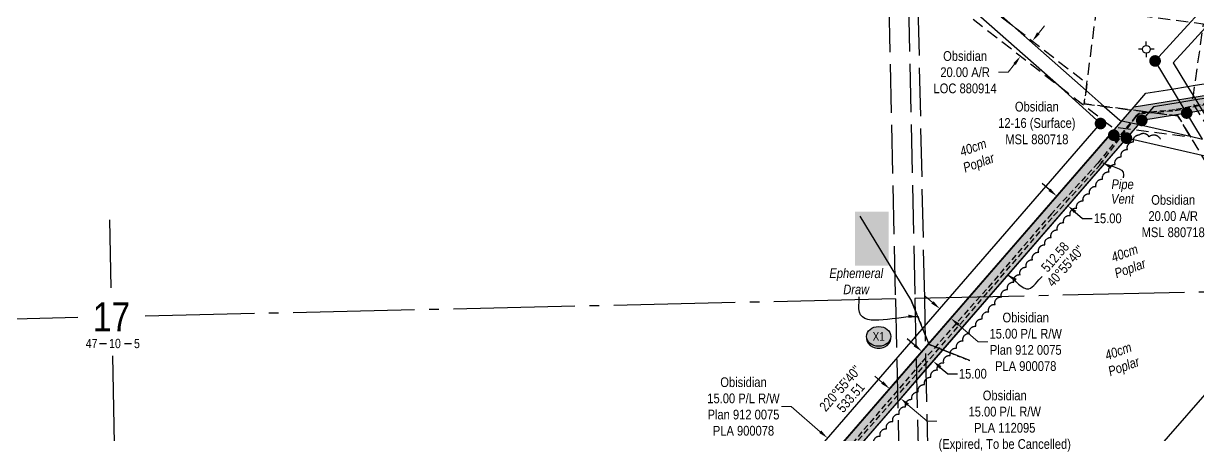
# Model space of a CAD drawing. Extents: x 603640 to 611240, y 5875768 to 5880939.
# Drawn here: x 605286 to 606495, y 5879346 to 5879770 of the extents above; entities that cross this region are included whole.
import ezdxf
from ezdxf.enums import TextEntityAlignment as Align

# ---------------------------------------------------------------- set-up
doc = ezdxf.new("R2010")
doc.units = 0
doc.header["$LTSCALE"] = 5
doc.header["$PDMODE"] = 34
doc.header["$PDSIZE"] = 0.03
for name, pattern in [('0', [1, 1, 0]), ('foc-ACCESSROAD', [3.75, 2.5, -1.25]), ('foc-QUARTERLINE', [33, 25, -3, 2, -3]), ('foc-TOPO-ephemeral', [6.25, 3.125, -0.625, 0.625, -0.625, 0.625, -0.625]), ('foc-UNSURVEYED', [12.5, 10, -2.5]), ('UG_PIPE', [1.875, 1.25, -0.625])]:
    doc.linetypes.add(name, pattern=pattern)
doc.layers.get('Defpoints').update_dxf_attribs({"color": 9})
for name, color, linetype in [('10', 1, 'Continuous'), ('9', 3, 'Continuous'), ('AS-PIPE-UG', 44, 'UG_PIPE'), ('AS-PIPE-UG-T', 44, 'Continuous'), ('AS-TELUS', 224, 'foc-TEL'), ('AS-UNDERLAY-H', 141, 'Continuous'), ('C-AR', 13, 'foc-ACCESSROAD'), ('C-RW', 13, 'Continuous'), ('C-WS', 13, 'foc-ACCESSROAD'), ('F-WS-S', 8, 'Continuous'), ('L-BD', 7, 'Continuous'), ('L-MON', 1, 'Continuous'), ('L-QSEC', 8, 'foc-QUARTERLINE'), ('L-SECLBL', 7, 'Continuous'), ('L-SECQ', 8, 'foc-QUARTERLINE'), ('L-TITLEDB', 4, 'Continuous'), ('L-USEC', 7, 'foc-UNSURVEYED'), ('P-CROSSINGS', 250, 'Continuous'), ('P-PROPOSED', 10, 'Continuous'), ('P-PROPOSED-H', 21, 'Continuous'), ('P-TXT', 4, 'Continuous'), ('T-BUSH', 110, '0'), ('T-BUSH-T', 110, 'Continuous'), ('T-DRAW', 143, 'foc-TOPO-ephemeral'), ('T-WATER-T', 170, 'Continuous')]:
    doc.layers.add(name, color=color, linetype=linetype)
for name, color, linetype, lineweight in [('C-AR-T', 13, 'Continuous', 9), ('C-RW-T', 13, 'Continuous', 9), ('C-WS-T', 13, 'Continuous', 9)]:
    doc.layers.add(name, color=color, linetype=linetype, lineweight=lineweight)
doc.styles.add('80CG', font='ARIALN.TTF', dxfattribs={"height": 10})
doc.styles.add('80L', font='ARIALN.TTF', dxfattribs={"height": 10})
doc.styles.add('80LS', font='ARIALNI.TTF', dxfattribs={"height": 10})
doc.styles.add('Crossing', font='ARIALN.TTF', dxfattribs={"height": 10})
doc.styles.add('foc-LtypeFont', font='ARIALN.TTF', dxfattribs={"height": 7.35})
doc.styles.add('SIMPLEX', font='ARIALN.TTF')
doc.linetypes.add('foc-TEL', pattern='A,2,-1,["T",foc-LtypeFont,S=0.2,R=0,X=-0.425,Y=-0.75],-1.24,8', length=12.24)
doc.linetypes.add('foc-TEL-NOLINE', pattern='A,0,-2,["T",foc-LtypeFont,S=0.2,R=0,X=-0.425,Y=-0.75],-10.24', length=12.24)
doc.linetypes.add('foc-TOPO-flowdirection-NOLINE', pattern='A,0,[">",foc-LtypeFont,S=0.3,R=0,X=0,Y=-0.945],-20,[">",foc-LtypeFont,S=0.3,R=0,X=0,Y=-0.945],0', length=20)
doc.dimstyles.new('Compass 5 000', dxfattribs={"dimscale": 5, "dimtxt": 9, "dimasz": 2, "dimexe": 0.2, "dimexo": 0.0625, "dimgap": 0.5, "dimtad": 0, "dimtih": 1, "dimtoh": 1, "dimzin": 0, "dimdsep": 46, "dimtxsty": '80CG', "dimcen": 0.1, "dimse1": 1, "dimse2": 1, "dimclrd": 256, "dimclrt": 256, "dimaunit": 1, "dimadec": 4, "dimazin": 0, "dimtfac": 0.06, "dimtofl": 0, "dimtmove": 0, "dimatfit": 1, "dimfxl": 0.2, "dimtolj": 1, "dimtzin": 0, "dimlwd": -1, "dimarcsym": 0})

# ---------------------------------------------------------------- blocks, each defined once
blk = doc.blocks.new('L-SECLBL')
at = {"layer": '9', "color": 7}
for p, q in [((-5.1, -27.8), (-12.3, -27.8)), ((20.7, -27.8), (13.5, -27.8))]:
    blk.add_line(p, q, dxfattribs=at)
at = {"layer": '10', "color": 2, "style": 'SIMPLEX'}
blk.add_attdef('SEC', text='', height=30, dxfattribs=at).set_placement((0, 0), align=Align.MIDDLE)
at = {"layer": '10', "color": 5, "style": '80L'}
blk.add_attdef('TWP', text='', height=9.5, dxfattribs=at).set_placement((-14.4, -27.4), align=Align.MIDDLE_RIGHT)
blk.add_attdef('RGE', text='', height=9.5, dxfattribs=at).set_placement((3.6, -27.4), align=Align.MIDDLE_CENTER)
blk.add_attdef('MER', text='', height=9.5, dxfattribs=at).set_placement((23.2, -27.4), align=Align.MIDDLE_LEFT)
blk = doc.blocks.new('*D445')
at = {"layer": 'C-AR-T', "transparency": 16777216}
for p, q in [((606330.7, 5879759.7), (606336.9, 5879767.6)), ((606306.2, 5879728.1), (606299.6, 5879719.6)), ((606299.6, 5879719.6), (606289.6, 5879719.6))]:
    blk.add_line(p, q, dxfattribs=at)
for points in [[(606329.4, 5879760.7), (606332.1, 5879758.7), (606324.6, 5879751.8)], [(606304.9, 5879729.1), (606307.5, 5879727.1), (606312.3, 5879736)]]:
    blk.add_solid(points, dxfattribs=at)
at = {"layer": 'Defpoints', "color": 0, "transparency": 16777216}
for p in [(606312.3, 5879736), (606349, 5879732.8), (606336.7, 5879717)]:
    blk.add_point(p, dxfattribs=at)
at = {"layer": 'C-AR-T', "transparency": 16777216, "insert": (606255.3, 5879719.6), "char_height": 10, "attachment_point": 5, "style": '80CG'}
blk.add_mtext('\\A1;Obsidian\\P20.00 A/R\\PLOC 880914', dxfattribs=at)
blk = doc.blocks.new('*D446')
at = {"layer": 'C-RW-T', "transparency": 16777216}
for p, q in [((606170.1, 5879400.1), (606162.5, 5879406.6)), ((606196.5, 5879377.2), (606216.1, 5879360.2)), ((606216.1, 5879360.2), (606226.1, 5879360.2))]:
    blk.add_line(p, q, dxfattribs=at)
for points in [[(606171.2, 5879401.3), (606169, 5879398.8), (606177.7, 5879393.5)], [(606197.6, 5879378.4), (606195.4, 5879375.9), (606188.9, 5879383.7)]]:
    blk.add_solid(points, dxfattribs=at)
at = {"layer": 'Defpoints', "color": 0, "transparency": 16777216}
for p in [(606259.8, 5879488.3), (606271.1, 5879478.5), (606188.9, 5879383.7)]:
    blk.add_point(p, dxfattribs=at)
at = {"layer": 'C-RW-T', "transparency": 16777216, "insert": (606296.1, 5879360.2), "char_height": 10, "attachment_point": 5, "style": '80CG'}
blk.add_mtext('\\A1;Obsidian\\P15.00 P/L R/W\\PPLA 112095\\P({\\A0;Expired, To be Cancelled})', dxfattribs=at)
blk = doc.blocks.new('*D447')
at = {"layer": 'C-RW-T', "transparency": 16777216}
for p, q in [((606221.7, 5879482.6), (606214.2, 5879489.1)), ((606248.2, 5879459.7), (606268.6, 5879441.9)), ((606268.6, 5879441.9), (606278.6, 5879441.9))]:
    blk.add_line(p, q, dxfattribs=at)
for points in [[(606222.8, 5879483.8), (606220.6, 5879481.3), (606229.3, 5879476)], [(606249.3, 5879460.9), (606247.1, 5879458.4), (606240.6, 5879466.2)]]:
    blk.add_solid(points, dxfattribs=at)
at = {"layer": 'Defpoints', "color": 0, "transparency": 16777216}
for p in [(606226.1, 5879472.3), (606237.4, 5879462.5), (606240.6, 5879466.2)]:
    blk.add_point(p, dxfattribs=at)
at = {"layer": 'C-RW-T', "transparency": 16777216, "insert": (606317.7, 5879441.9), "char_height": 10, "attachment_point": 5, "style": '80CG'}
blk.add_mtext('\\A1;Obisidian\\P15.00 P/L R/W\\PPlan 912 0075\\PPLA 900078', dxfattribs=at)
blk = doc.blocks.new('*D449')
at = {"layer": 'C-RW-T', "transparency": 16777216}
for p, q in [((606076.3, 5879375.3), (606066.3, 5879375.3)), ((606106.2, 5879349.3), (606076.3, 5879375.3)), ((606132.6, 5879326.4), (606140.2, 5879319.9))]:
    blk.add_line(p, q, dxfattribs=at)
for points in [[(606107.3, 5879350.6), (606105.1, 5879348.1), (606113.7, 5879342.8)], [(606133.7, 5879327.7), (606131.5, 5879325.2), (606125.1, 5879333)]]:
    blk.add_solid(points, dxfattribs=at)
at = {"layer": 'Defpoints', "color": 0, "transparency": 16777216}
for p in [(606113.7, 5879342.8), (606111, 5879339.6), (606122.3, 5879329.8)]:
    blk.add_point(p, dxfattribs=at)
at = {"layer": 'C-RW-T', "transparency": 16777216, "insert": (606027.2, 5879375.3), "char_height": 10, "attachment_point": 5, "style": '80CG'}
blk.add_mtext('\\A1;Obisidian\\P15.00 P/L R/W\\PPlan 912 0075\\PPLA 900078', dxfattribs=at)
blk = doc.blocks.new('*D453')
at = {"layer": 'C-AR-T', "transparency": 16777216}
for p, q in [((606556.5, 5879597.4), (606565, 5879602.6)), ((606513.8, 5879571.4), (606503.8, 5879571.4)), ((606522.3, 5879576.6), (606513.8, 5879571.4))]:
    blk.add_line(p, q, dxfattribs=at)
for points in [[(606555.6, 5879598.8), (606557.4, 5879595.9), (606547.9, 5879592.2)], [(606521.5, 5879578), (606523.2, 5879575.1), (606530.9, 5879581.8)]]:
    blk.add_solid(points, dxfattribs=at)
at = {"layer": 'Defpoints', "color": 0, "transparency": 16777216}
for p in [(606548.2, 5879591.8), (606530.9, 5879581.8), (606531.1, 5879581.4)]:
    blk.add_point(p, dxfattribs=at)
at = {"layer": 'C-AR-T', "transparency": 16777216, "insert": (606469.5, 5879571.4), "char_height": 10, "attachment_point": 5, "style": '80CG'}
blk.add_mtext('\\A1;Obsidian\\P20.00 A/R\\PMSL 880718', dxfattribs=at)
blk = doc.blocks.new('GABD')
for p, q in [((-0.81, 0), (-1.62, 0)), ((0, 0.81), (0, 1.62)), ((1.62, 0), (0.81, 0)), ((0, -0.81), (0, -1.62))]:
    blk.add_line(p, q)
blk.add_circle((0, 0), 0.8)
blk = doc.blocks.new('fdia')
at = {"color": 255, "const_width": 1}
blk.add_lwpolyline([(-0.5, 0, 1), (0.5, 0, 1)], format="xyb", close=True, dxfattribs=at)
blk = doc.blocks.new('Fdiaa')
blk.add_blockref('fdia', (0, 0))
blk = doc.blocks.new('fdib')
at = {"color": 1, "const_width": 1.6}
blk.add_lwpolyline([(-0.4, 0, 1), (0.4, 0, 1)], format="xyb", close=True, dxfattribs=at)
at = {"color": 1}
blk.add_circle((0, 0), 0.8, dxfattribs=at)
blk = doc.blocks.new('Fdibb')
blk.add_blockref('fdib', (0, 0))
blk = doc.blocks.new('fdicc')
for name in ['Fdibb', 'Fdiaa']:
    blk.add_blockref(name, (0, 0))
blk = doc.blocks.new('FDI')
blk.add_blockref('fdicc', (0, 0))
blk = doc.blocks.new('*D486')
at = {"layer": 'Defpoints', "color": 0, "transparency": 16777216}
for p in [(606215.1, 5879436.9), (606226.5, 5879427), (606222.3, 5879422.1)]:
    blk.add_point(p, dxfattribs=at)
at = {"layer": 'P-TXT', "transparency": 16777216}
for p, q in [((606203.3, 5879438.5), (606195.8, 5879445.1)), ((606229.8, 5879415.6), (606237.4, 5879409)), ((606237.4, 5879409), (606247.4, 5879409))]:
    blk.add_line(p, q, dxfattribs=at)
for points in [[(606204.4, 5879439.8), (606202.3, 5879437.3), (606210.9, 5879432)], [(606230.9, 5879416.9), (606228.7, 5879414.3), (606222.3, 5879422.1)]]:
    blk.add_solid(points, dxfattribs=at)
at = {"layer": 'P-TXT', "transparency": 16777216, "insert": (606263.3, 5879409), "char_height": 10, "attachment_point": 5, "style": '80CG'}
blk.add_mtext('\\A1;15.00', dxfattribs=at)
blk = doc.blocks.new('*D487')
at = {"layer": 'Defpoints', "color": 0, "transparency": 16777216}
for p in [(606358.8, 5879602.5), (606370.1, 5879592.7), (606361, 5879582.2)]:
    blk.add_point(p, dxfattribs=at)
at = {"layer": 'P-TXT', "transparency": 16777216}
for p, q in [((606342.1, 5879598.5), (606334.6, 5879605.1)), ((606368.6, 5879575.6), (606376.1, 5879569.1)), ((606376.1, 5879569.1), (606386.1, 5879569.1))]:
    blk.add_line(p, q, dxfattribs=at)
for points in [[(606343.2, 5879599.8), (606341, 5879597.3), (606349.7, 5879592)], [(606369.7, 5879576.9), (606367.5, 5879574.4), (606361, 5879582.2)]]:
    blk.add_solid(points, dxfattribs=at)
at = {"layer": 'P-TXT', "transparency": 16777216, "insert": (606402.1, 5879569.1), "char_height": 10, "attachment_point": 5, "style": '80CG'}
blk.add_mtext('\\A1;15.00', dxfattribs=at)
blk = doc.blocks.new('xing2')
h = blk.add_hatch(color=50)
h.dxf.hatch_style = 1
edge = h.paths.add_edge_path()
edge.add_ellipse((0, 0), major_axis=(-12.5, 0), ratio=0.816297, start_angle=0, end_angle=360)
h = blk.add_hatch(color=250)
h.dxf.hatch_style = 1
edge = h.paths.add_edge_path()
edge.add_ellipse((0, -2), major_axis=(-12.5, 0), ratio=0.816297, start_angle=0, end_angle=180)
edge.add_line((12.5, -2), (12.5, 0))
edge.add_ellipse((0, 0), major_axis=(-12.5, 0), ratio=0.816297, start_angle=0, end_angle=180, ccw=False)
edge.add_line((-12.5, 0), (-12.5, -2))
at = {"color": 250}
blk.add_ellipse((0, 0), major_axis=(-12.5, 0), ratio=0.816297, dxfattribs=at)
blk.add_ellipse((0, -2), major_axis=(-12.5, 0), ratio=0.816297, start_param=0, end_param=3.141593, dxfattribs=at)
at = {"color": 250, "style": 'Crossing'}
blk.add_attdef('CROSSING', text='', height=9, dxfattribs=at).set_placement((0.1, 0), align=Align.MIDDLE_CENTER)
at = {"color": 250, "style": 'Crossing', "flags": 1}
for tag, p in [('OWNER', (0.1, -12.5)), ('DESCRIPTION', (0.1, -25.8)), ('LOCATION', (0.1, -39.3)), ('DWG_REF', (0.1, -52.8))]:
    blk.add_attdef(tag, text='', height=9, dxfattribs=at).set_placement(p, align=Align.MIDDLE_CENTER)

msp = doc.modelspace()

# ---------------------------------------------------------------- hatches: boundary and pattern name
at = {"layer": 'AS-PIPE-UG'}
h = msp.add_hatch(color=256, dxfattribs=at)
h.dxf.hatch_style = 1
edge = h.paths.add_edge_path()
edge.add_arc((606395.891, 5879626.989), 1.158, 0, 360)
at = {"layer": 'AS-UNDERLAY-H'}
h = msp.add_hatch(color=256, dxfattribs=at)
h.dxf.hatch_style = 1
h.paths.add_polyline_path([(606142.077, 5879576.018), (606176.517, 5879576.018), (606176.517, 5879520.322), (606142.077, 5879520.322)])
at = {"layer": 'P-PROPOSED-H'}
h = msp.add_hatch(color=256, dxfattribs=at)
h.dxf.hatch_style = 1
h.paths.add_polyline_path([(605838.509, 5878983.058), (606038.791, 5879204.498), (606073.145, 5879273.061), (606429.384, 5879683.906), (606527.085, 5879699.891), (606514.19, 5879778.426), (606851.576, 5880147.305), (606949.443, 5880254.392), (607053.003, 5880208.428), (607183.469, 5880297.211), (607192.658, 5880285.328), (607054.543, 5880191.34), (606953.228, 5880236.308), (606862.642, 5880137.188), (606530.164, 5879773.676), (606544.311, 5879687.516), (606437.158, 5879669.985), (606085.707, 5879264.661), (606059.652, 5879212.661), (605845.928, 5878976.359)])

# ---------------------------------------------------------------- linework, layer by layer
at = {"layer": 'AS-PIPE-UG'}
msp.add_lwpolyline([(606524.728, 5879691.987), (606471.4, 5879680.807), (606434.723, 5879677.56), (606431.053, 5879674.497), (606391.969, 5879625.953), (606344.177, 5879573.864), (606277.229, 5879495.9), (606210.114, 5879420.24), (606149.074, 5879349.212), (606090.228, 5879278.78), (606101.424, 5879291.656), (606151.359, 5879347.579), (606212.856, 5879417.255), (606279.662, 5879494.033), (606346.432, 5879571.574), (606393.89, 5879624.04), (606431.618, 5879674.135), (606434.934, 5879676.879), (606471.473, 5879680.13), (606524.915, 5879691.253)], dxfattribs=at)
at = {"layer": 'AS-TELUS', "linetype": 'foc-TEL-NOLINE'}
msp.add_lwpolyline([(605765.466, 5878551.887), (605816.6, 5878601.257), (605862.657, 5878654.08), (605889.493, 5878684.865), (605947.178, 5878750.937), (605960.327, 5878766.01), (605975.49, 5878783.504), (606120.17, 5878949.454), (606165.449, 5879011.337), (606193.297, 5879043.273), (606222.724, 5879077.021), (606228.912, 5879084.117), (606240.498, 5879095.876), (606246.132, 5879101.594), (606251.201, 5879106.739), (606260.403, 5879116.077), (606304.107, 5879160.435), (606584.951, 5879482.575)], dxfattribs=at)
at = {"layer": 'C-AR', "flags": 128}
msp.add_lwpolyline([(606073.364, 5879949.304), (606075.554, 5879949.846), (606078.973, 5879950.692), (606126.919, 5879905.401), (606175.138, 5879867.937), (606205.834, 5879844.086), (606304.068, 5879767.761), (606380.732, 5879708.198), (606379.784, 5879700.854), (606378.001, 5879687.033), (606398.404, 5879684.401), (606424.441, 5879681.043), (606442.296, 5879678.739), (606474.312, 5879674.609), (606487.081, 5879653.65), (606487.653, 5879652.712), (606426.564, 5879660.592), (606408.711, 5879662.895), (606405.968, 5879663.249), (606374.862, 5879687.418), (606354.035, 5879703.599), (606206.401, 5879818.305), (606175.706, 5879842.155), (606113.879, 5879890.192), (606073.833, 5879928.02)], dxfattribs=at)
at = {"layer": 'C-RW'}
for points in [[(606071.745, 5880022.816), (606088.435, 5879969.534), (606093.288, 5879954.025), (606174.829, 5879881.969), (606205.598, 5879854.779), (606304.068, 5879767.761), (606379.784, 5879700.854), (606398.404, 5879684.401), (606414.467, 5879670.208), (606414.804, 5879670.037), (606431.528, 5879666.317), (606487.081, 5879653.65), (606499.576, 5879650.801), (606450.875, 5879731.247), (606840.511, 5880157.436)], [(606851.947, 5880147.865), (606469.513, 5879729.412), (606483.342, 5879706.727), (606489.961, 5879695.792), (606491.713, 5879692.897), (606520.977, 5879644.462)], [(606511.447, 5879631.191), (606421.364, 5879651.77), (606408.342, 5879654.745), (606405.942, 5879656.869), (606056.557, 5879253.965), (606045.331, 5879263.906), (606394.712, 5879666.805), (606354.035, 5879703.599), (606206.047, 5879834.372), (606175.279, 5879861.563), (606080.228, 5879945.555), (606075.554, 5879949.846), (606073.307, 5879951.909)], [(606080.553, 5879281.605), (606186.193, 5879403.437), (606215.585, 5879437.39), (606429.384, 5879683.906), (606441.412, 5879697.914), (606468.148, 5879702.289), (606484.089, 5879704.898), (606492.288, 5879706.239), (606510.473, 5879709.216)], [(606512.882, 5879694.415), (606492.455, 5879691.073), (606490.284, 5879690.717), (606476.514, 5879688.464), (606449.186, 5879683.993), (606443.057, 5879676.924), (606437.158, 5879669.985), (606216.073, 5879415.162), (606186.735, 5879381.175), (606094.201, 5879274.457)]]:
    msp.add_lwpolyline(points, dxfattribs=at)
at = {"layer": 'C-WS', "flags": 128}
msp.add_lwpolyline([(606594.098, 5879495.076), (606588.417, 5879487.316), (606583.824, 5879494.851), (606497.96, 5879635.791), (606487.653, 5879652.712), (606487.081, 5879653.65), (606474.312, 5879674.609), (606442.296, 5879678.739), (606424.441, 5879681.043), (606398.404, 5879684.401), (606378.001, 5879687.033), (606379.784, 5879700.854), (606380.732, 5879708.198), (606390.475, 5879783.727), (606500.474, 5879769.601), (606491.545, 5879708.069), (606489.961, 5879695.792), (606489.541, 5879692.541), (606489.06, 5879688.809), (606601.188, 5879504.782), (606598.145, 5879500.619), (606594.098, 5879495.076)], close=True, dxfattribs=at)
at = {"layer": 'L-QSEC', "flags": 128}
for points in [[(606975.888, 5879503.452), (606203.649, 5879486.545)], [(606183.546, 5879486.104), (605411.188, 5879468.416)], [(605341.924, 5879466.83), (605276.738, 5879465.337)]]:
    msp.add_lwpolyline(points, dxfattribs=at)
at = {"layer": 'L-SECQ', "flags": 128}
for points in [[(605374.489, 5879567.561), (605376.015, 5879497.62)], [(605377.543, 5879427.637), (605394.225, 5878663.483)]]:
    msp.add_lwpolyline(points, dxfattribs=at)
at = {"layer": 'L-TITLEDB', "flags": 128}
msp.add_lwpolyline([(605765.466, 5878551.887), (605816.6, 5878601.257), (605862.657, 5878654.08), (605889.493, 5878684.865), (605947.178, 5878750.937), (605960.327, 5878766.01), (605975.49, 5878783.504), (606120.17, 5878949.454), (606165.449, 5879011.337), (606193.297, 5879043.273), (606222.724, 5879077.021), (606228.912, 5879084.117), (606240.498, 5879095.876), (606246.132, 5879101.594), (606251.201, 5879106.739), (606260.403, 5879116.077), (606304.107, 5879160.435), (606584.951, 5879482.575)], dxfattribs=at)
at = {"layer": 'L-USEC', "flags": 128}
for points in [[(606165.839, 5880290.245), (606183.546, 5879486.104)], [(606185.943, 5880290.688), (606203.649, 5879486.545)], [(606213.701, 5879486.765), (606195.994, 5880290.907)], [(606183.546, 5879486.104), (606201.252, 5878681.965)], [(606203.649, 5879486.545), (606221.356, 5878682.403)], [(606231.186, 5878692.675), (606213.701, 5879486.765)]]:
    msp.add_lwpolyline(points, dxfattribs=at)
at = {"layer": 'T-BUSH', "flags": 128}
msp.add_lwpolyline([(606129.838, 5879208.819, -0.52056705), (606121.741, 5879214.68, -0.52056705), (606113.643, 5879220.541, -0.52056705), (606105.546, 5879226.401, -0.52056705), (606097.448, 5879232.262, -0.52056705), (606092.835, 5879238.83, -0.52056705), (606098.003, 5879247.387, -0.52056705), (606097.718, 5879254.897, -0.52056705), (606096.151, 5879261.561, -0.52056705), (606102.794, 5879269.029, -0.52056705), (606109.438, 5879276.498, -0.52056705), (606115.992, 5879284.044, -0.52056705), (606122.486, 5879291.644, -0.52056705), (606128.979, 5879299.243, -0.52056705), (606135.472, 5879306.843, -0.52056705), (606141.966, 5879314.442, -0.52056705), (606148.459, 5879322.042, -0.52056705), (606154.952, 5879329.641, -0.52056705), (606161.446, 5879337.241, -0.52056705), (606167.961, 5879344.821, -0.52056705), (606174.483, 5879352.396, -0.52056705), (606181.005, 5879359.971, -0.52056705), (606187.527, 5879367.546, -0.52056705), (606194.049, 5879375.122, -0.52056705), (606200.571, 5879382.697, -0.52056705), (606207.093, 5879390.272, -0.52056705), (606213.614, 5879397.847, -0.52056705), (606220.149, 5879405.411, -0.52056705), (606226.751, 5879412.916, -0.52056705), (606233.354, 5879420.421, -0.52056705), (606239.956, 5879427.925, -0.52056705), (606246.559, 5879435.43, -0.52056705), (606253.162, 5879442.935, -0.52056705), (606259.764, 5879450.44, -0.52056705), (606266.367, 5879457.945, -0.52056705), (606272.97, 5879465.449, -0.52056705), (606279.572, 5879472.954, -0.52056705), (606286.175, 5879480.459, -0.52056705), (606292.617, 5879488.102, -0.52056705), (606299.023, 5879495.774, -0.52056705), (606305.43, 5879503.447, -0.52056705), (606311.836, 5879511.12, -0.52056705), (606318.243, 5879518.793, -0.52056705), (606324.65, 5879526.465, -0.52056705), (606331.056, 5879534.138, -0.52056705), (606337.463, 5879541.811, -0.52056705), (606343.869, 5879549.484, -0.52056705), (606350.276, 5879557.157, -0.52056705), (606356.826, 5879564.705, -0.52056705), (606363.489, 5879572.156, -0.52056705), (606370.153, 5879579.608, -0.52056705), (606376.816, 5879587.059, -0.52056705), (606383.479, 5879594.51, -0.52056705), (606390.142, 5879601.961, -0.52056705), (606396.805, 5879609.412, -0.52056705), (606403.435, 5879616.891, -0.52056705), (606409.763, 5879624.63, -0.52056705), (606416.09, 5879632.368, -0.52056705), (606422.417, 5879640.106, -0.52056705), (606428.744, 5879647.845, -0.52056705), (606434.57, 5879655.054, -0.52056705), (606444.372, 5879653.094, -0.52056705), (606456.285, 5879650.711, -0.52056705)], format="xyb", dxfattribs=at)
at = {"layer": 'T-DRAW', "linetype": 'foc-TOPO-flowdirection-NOLINE', "flags": 128}
msp.add_lwpolyline([(606260.015, 5879422.581), (606218.231, 5879439.128), (606199.573, 5879485.617), (606147.307, 5879571.461)], dxfattribs=at)
at = {"layer": 'T-DRAW', "flags": 128}
msp.add_lwpolyline([(606199.573, 5879485.617), (606218.231, 5879439.128), (606260.015, 5879422.581)], dxfattribs=at)

# ---------------------------------------------------------------- block references
at = {"layer": 'F-WS-S', "xscale": 4.997919999999995, "yscale": 4.997919999999995, "zscale": 4.997919999999995}
msp.add_blockref('GABD', (606441.807, 5879743.292), dxfattribs=at)
at = {"layer": 'L-MON', "xscale": 4.99790845, "yscale": 4.99790845, "zscale": 4.99790845}
for p in [(606450.875, 5879731.247), (606483.397, 5879677.572), (606394.712, 5879666.805), (606437.158, 5879669.985), (606408.342, 5879654.745), (606421.358, 5879651.775)]:
    msp.add_blockref('FDI', p, dxfattribs=at)
at = {"layer": 'L-SECLBL', "xscale": 0.9995840000000001, "yscale": 0.9995840000000001, "zscale": 0.9995840000000001}
msp.add_blockref('L-SECLBL', (605376.67, 5879467.626), dxfattribs=at).add_auto_attribs({'SEC': '17', 'TWP': '47', 'RGE': '10', 'MER': '5'})
at = {"layer": 'P-CROSSINGS'}
msp.add_blockref('xing2', (606166.314, 5879447.507), dxfattribs=at).add_auto_attribs({'CROSSING': 'X1'})

# ---------------------------------------------------------------- texts
at = {"layer": 'C-WS-T', "insert": (606329.168, 5879689.19), "char_height": 9.99584, "width": 78.96209, "attachment_point": 2, "line_spacing_factor": 1.010437, "style": '80CG'}
msp.add_mtext('Obsidian\\P12-16 (Surface)\\PMSL 880718', dxfattribs=at)
at = {"layer": 'L-BD', "style": '80L'}
for s, height, rotation, p in [('512.58', 9.9958, 49.0719, (606347.893, 5879529.392)), ("40°55'40''", 9.9958, 49.0719, (606358.655, 5879520.06)), ("220°55'40''", 9.99582, 49.0692, (606126.751, 5879394.034)), ('533.51', 9.9958, 49.0692, (606137.513, 5879384.702))]:
    msp.add_text(s, height=height, rotation=rotation, dxfattribs=at).set_placement(p, align=Align.MIDDLE)
at = {"layer": 'T-BUSH-T', "linetype": 'Continuous', "char_height": 9.99157, "width": 34.17759, "attachment_point": 2, "rotation": 20, "style": '80LS'}
for insert in [(606261.804, 5879646.877), (606417.693, 5879538.021), (606411.176, 5879437.062)]:
    msp.add_mtext('40cm Poplar', dxfattribs=dict(at, insert=insert))
at = {"layer": 'T-WATER-T', "insert": (606127.62, 5879517.625), "char_height": 9.99588, "attachment_point": 1, "style": '80L'}
msp.add_mtext_dynamic_manual_height_columns('\\pi-12.022;{\\fArial Narrow|b0|i1|c0|p34;Ephemeral \\P\\pi2.2384;Draw}', width=31.25981, gutter_width=50, heights=[0], dxfattribs=at)

# ---------------------------------------------------------------- dimensions: what is measured, and where the dimension line sits
at = {"layer": 'C-AR-T'}
dim = msp.add_linear_dim(base=(606312.324, 5879736.007), p1=(606349.018, 5879732.838), p2=(606336.74, 5879717.036), angle=232.154011, text='Obsidian\\P20.00 A/R\\PLOC 880914', dimstyle='Compass 5 000', dxfattribs=at)
dim.commit()
dim.dimension.update_dxf_attribs({"geometry": '*D445', "text_midpoint": (606255.292, 5879719.608), "dimtype": 161})
dim = msp.add_aligned_dim(p1=(606548.16, 5879591.812), p2=(606531.089, 5879581.412), distance=-0.407, text='Obsidian\\P20.00 A/R\\PMSL 880718', dimstyle='Compass 5 000', dxfattribs=at)
dim.commit()
dim.dimension.update_dxf_attribs({"geometry": '*D453', "text_midpoint": (606469.5, 5879571.354)})
at = {"layer": 'C-RW-T'}
for base, p1, p2, angle, text, picture, middle in [((606240.615, 5879466.202), (606226.099, 5879472.347), (606237.43, 5879462.527), 319.085646, 'Obisidian\\P15.00 P/L R/W\\PPlan 912 0075\\PPLA 900078', '*D447', (606317.724, 5879441.915)), ((606188.949, 5879383.727), (606259.816, 5879488.278), (606271.108, 5879478.488), 319.074474, 'Obsidian\\P15.00 P/L R/W\\PPLA 112095\\P({\\A0;Expired, To be Cancelled})', '*D446', (606296.076, 5879360.154)), ((606113.739, 5879342.787), (606122.334, 5879329.81), (606111.003, 5879339.63), 139.087125, 'Obisidian\\P15.00 P/L R/W\\PPlan 912 0075\\PPLA 900078', '*D449', (606027.186, 5879375.256))]:
    dim = msp.add_linear_dim(base=base, p1=p1, p2=p2, angle=angle, text=text, dimstyle='Compass 5 000', dxfattribs=at)
    dim.commit()
    dim.dimension.update_dxf_attribs({"geometry": picture, "text_midpoint": middle, "dimtype": 161})
at = {"layer": 'P-TXT'}
dim = msp.add_aligned_dim(p1=(606215.132, 5879436.866), p2=(606226.487, 5879427.021), distance=-6.457, text='15.00', dimstyle='Compass 5 000', dxfattribs=at)
dim.commit()
dim.dimension.update_dxf_attribs({"geometry": '*D486', "text_midpoint": (606263.306, 5879409.04)})

# ---------------------------------------------------------------- leaders
at = {"layer": 'L-BD', "path_type": 1}
msp.add_leader([(606299.321, 5879511.019), (606320.999, 5879496.629), (606334.561, 5879509.398)], dimstyle='Compass 5 000', override={"dimgap": 0.5, "dimtad": 0}, dxfattribs=at)
at = {"layer": 'T-WATER-T', "path_type": 1}
msp.add_leader([(606206.825, 5879467.547), (606146.582, 5879472.334), (606146.387, 5879488.449)], dimstyle='Compass 5 000', override={"dimgap": 0.5, "dimtad": 0}, dxfattribs=at)

# ---------------------------------------------------------------- next in the draw order: texts
at = {"layer": 'AS-PIPE-UG-T', "insert": (606417.399, 5879596.676), "char_height": 9.98322, "attachment_point": 5, "line_spacing_factor": 0.900378, "style": '80L', "bg_fill": 2}
msp.add_mtext_dynamic_manual_height_columns('{\\fArial Narrow|b0|i1|c0|p34;Pipe Vent}', width=24.08052, gutter_width=49.979, heights=[0], dxfattribs=at)

# ---------------------------------------------------------------- next in the draw order: linework, layer by layer
at = {"layer": 'P-PROPOSED'}
msp.add_lwpolyline([(605838.509, 5878983.058), (606038.791, 5879204.498), (606073.145, 5879273.061), (606429.384, 5879683.906), (606527.085, 5879699.891), (606514.19, 5879778.426), (606851.576, 5880147.305), (606949.443, 5880254.392), (607053.003, 5880208.428), (607183.469, 5880297.211), (607192.658, 5880285.328), (607054.543, 5880191.34), (606953.228, 5880236.308), (606862.642, 5880137.188), (606530.164, 5879773.676), (606544.311, 5879687.516), (606437.158, 5879669.985), (606085.707, 5879264.661), (606059.652, 5879212.661), (605845.928, 5878976.359)], close=True, dxfattribs=at)

# ---------------------------------------------------------------- next in the draw order: dimensions: what is measured, and where the dimension line sits
at = {"layer": 'P-TXT'}
dim = msp.add_aligned_dim(p1=(606358.806, 5879602.51), p2=(606370.135, 5879592.688), distance=-13.924, text='15.00', dimstyle='Compass 5 000', dxfattribs=at)
dim.commit()
dim.dimension.update_dxf_attribs({"geometry": '*D487', "text_midpoint": (606402.061, 5879569.065)})

# ---------------------------------------------------------------- next in the draw order: leaders
at = {"layer": 'AS-PIPE-UG-T', "path_type": 1}
msp.add_leader([(606397.032, 5879626.445), (606418.494, 5879614.096), (606417.907, 5879610.744)], dimstyle='Compass 5 000', override={"dimgap": 0.5, "dimtad": 0}, dxfattribs=at)

doc.saveas('drawing.dxf')
